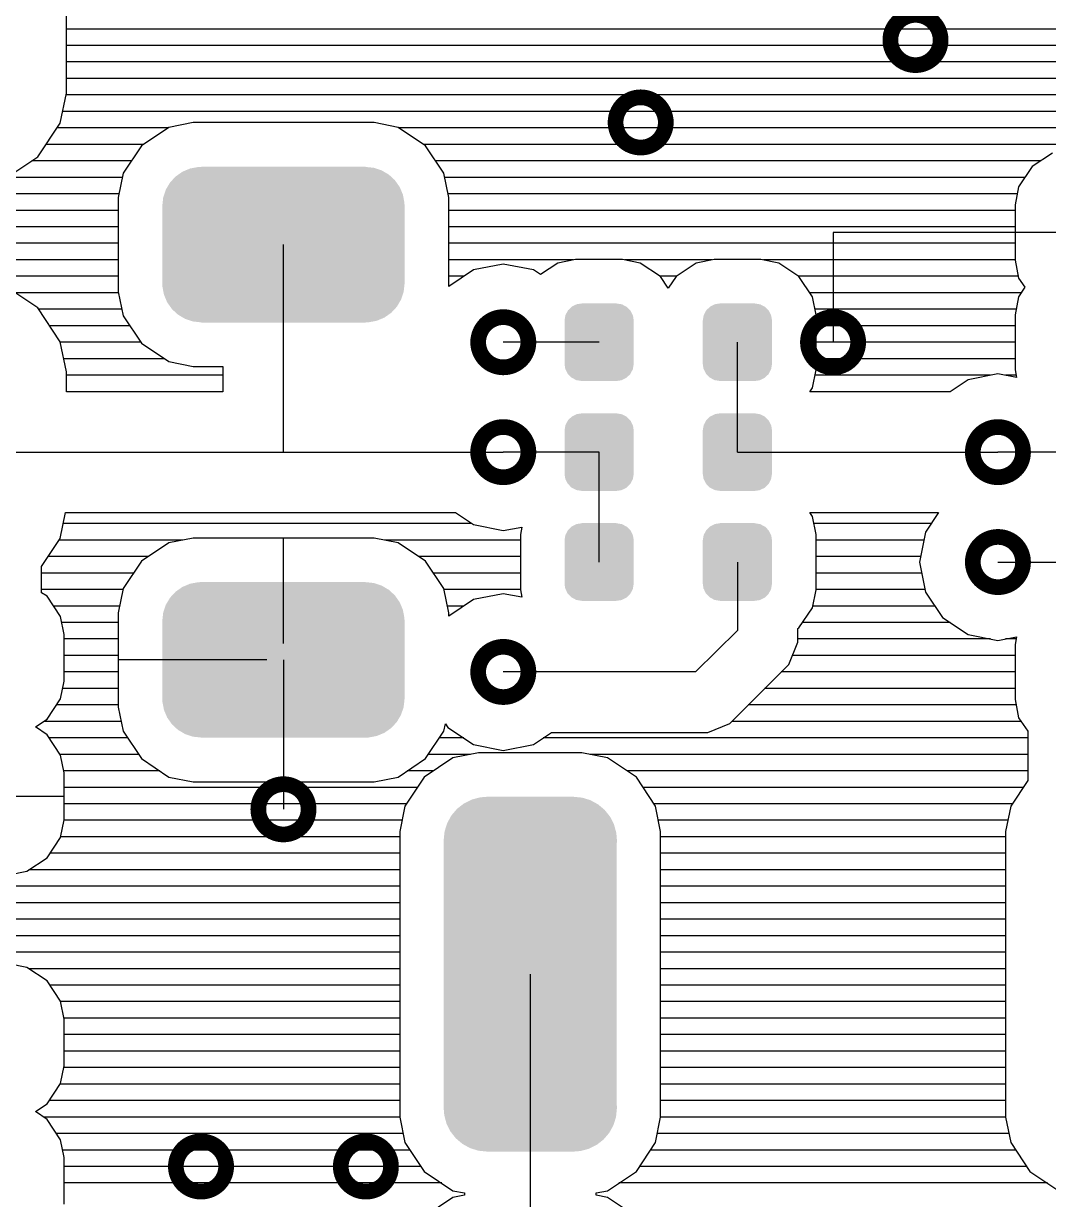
# Model space of a CAD drawing. Extents: x 295 to 953, y 10 to 290.
# Drawn here: x 678.27 to 701.95, y 137.18 to 164.36 of the extents above; entities that cross this region are included whole.
import ezdxf

# ---------------------------------------------------------------- set-up
doc = ezdxf.new("R2010")
doc.units = 0
doc.header["$LTSCALE"] = 5
doc.header["$MEASUREMENT"] = 0
doc.layers.get('0').update_dxf_attribs({"linetype": 'CONTINUOUS', "lineweight": 25})

msp = doc.modelspace()

# ---------------------------------------------------------------- linework, layer by layer
for p, q in [((679.258, 162.751), (679.258, 165.915)), ((714.625, 164.234), (679.258, 164.234)), ((714.625, 163.853), (679.258, 163.853)), ((714.625, 163.472), (679.258, 163.472)), ((714.625, 163.091), (679.258, 163.091)), ((679.116, 162.06), (679.258, 162.751)), ((714.625, 162.71), (679.248, 162.71)), ((714.478, 162.329), (679.172, 162.329)), ((678.598, 161.277), (679.116, 162.06)), ((682.184, 162.07), (681.625, 161.958)), ((686.365, 162.07), (682.184, 162.07)), ((686.924, 161.958), (686.365, 162.07)), ((681.61, 161.948), (679.045, 161.948)), ((681.625, 161.958), (680.996, 161.531)), ((687.554, 161.531), (686.924, 161.958)), ((714.315, 161.948), (686.939, 161.948)), ((681.041, 161.567), (678.786, 161.567)), ((680.996, 161.531), (680.569, 160.902)), ((714.239, 161.567), (687.508, 161.567)), ((687.981, 160.902), (687.554, 161.531)), ((677.81, 160.754), (678.598, 161.277)), ((680.757, 161.186), (678.456, 161.186)), ((701.768, 161.186), (687.793, 161.186)), ((702.042, 161.364), (701.575, 161.054)), ((680.569, 160.902), (680.457, 160.343)), ((688.092, 160.343), (687.981, 160.902)), ((701.575, 161.054), (701.26, 160.587)), ((680.548, 160.805), (677.887, 160.805)), ((701.407, 160.805), (688.001, 160.805)), ((680.472, 160.424), (662.301, 160.424)), ((701.229, 160.424), (688.077, 160.424)), ((701.26, 160.587), (701.178, 160.17)), ((680.457, 160.343), (680.457, 158.163)), ((688.092, 158.285), (688.092, 160.343)), ((701.178, 160.17), (701.178, 158.895)), ((680.457, 160.043), (662.301, 160.043)), ((701.178, 160.043), (688.092, 160.043)), ((680.457, 159.662), (662.301, 159.662)), ((701.178, 159.662), (688.092, 159.662)), ((702.997, 159.535), (696.972, 159.535)), ((696.972, 159.535), (696.972, 156.995)), ((702.616, 159.535), (701.178, 159.535)), ((680.457, 159.281), (662.281, 159.281)), ((701.178, 159.281), (688.092, 159.281)), ((684.272, 154.455), (684.272, 159.251)), ((680.457, 158.9), (662.2, 158.9)), ((690.968, 158.9), (688.092, 158.9)), ((689.352, 158.803), (688.661, 158.666)), ((690.048, 158.666), (689.352, 158.803)), ((690.612, 158.824), (690.211, 158.56)), ((691.023, 158.91), (690.612, 158.824)), ((692.105, 158.91), (691.023, 158.91)), ((692.517, 158.824), (692.105, 158.91)), ((694.168, 158.9), (692.161, 158.9)), ((692.984, 158.514), (692.517, 158.824)), ((693.812, 158.824), (693.345, 158.514)), ((694.224, 158.91), (693.812, 158.824)), ((695.306, 158.91), (694.224, 158.91)), ((695.717, 158.824), (695.306, 158.91)), ((701.178, 158.9), (695.362, 158.9)), ((696.185, 158.514), (695.717, 158.824)), ((701.178, 158.895), (701.26, 158.478)), ((680.457, 158.519), (661.94, 158.519)), ((688.661, 158.666), (688.092, 158.285)), ((688.438, 158.519), (688.092, 158.519)), ((690.211, 158.56), (690.048, 158.666)), ((693.35, 158.519), (692.979, 158.519)), ((693.162, 158.245), (692.984, 158.514)), ((693.345, 158.514), (693.162, 158.245)), ((701.255, 158.519), (696.18, 158.519)), ((696.5, 158.047), (696.185, 158.514)), ((701.26, 158.478), (701.407, 158.265)), ((678.598, 157.787), (677.81, 158.311)), ((701.407, 158.265), (701.26, 158.047)), ((680.462, 158.138), (678.075, 158.138)), ((680.457, 158.163), (680.569, 157.605)), ((701.321, 158.138), (696.439, 158.138)), ((696.581, 157.63), (696.5, 158.047)), ((701.26, 158.047), (701.178, 157.63)), ((679.116, 157.005), (678.598, 157.787)), ((680.538, 157.757), (678.618, 157.757)), ((701.204, 157.757), (696.556, 157.757)), ((680.726, 157.376), (678.872, 157.376)), ((680.569, 157.605), (680.996, 156.97)), ((696.581, 156.355), (696.581, 157.63)), ((701.178, 157.376), (696.581, 157.376)), ((701.178, 157.63), (701.178, 156.355)), ((679.258, 156.314), (679.116, 157.005)), ((680.98, 156.995), (679.121, 156.995)), ((680.996, 156.97), (681.625, 156.548)), ((691.567, 156.995), (689.352, 156.995)), ((694.762, 154.455), (694.762, 156.995)), ((701.178, 156.995), (696.581, 156.995)), ((681.534, 156.614), (679.197, 156.614)), ((681.625, 156.548), (682.184, 156.436)), ((701.178, 156.614), (696.581, 156.614)), ((679.258, 155.852), (679.258, 156.314)), ((682.184, 156.436), (682.875, 156.436)), ((682.875, 156.436), (682.875, 155.852)), ((696.5, 155.938), (696.581, 156.355)), ((701.178, 156.355), (701.214, 156.182)), ((682.875, 156.233), (679.258, 156.233)), ((700.609, 156.233), (696.556, 156.233)), ((700.091, 156.126), (699.675, 155.852)), ((700.782, 156.263), (700.091, 156.126)), ((701.214, 156.182), (700.782, 156.263)), ((701.204, 156.233), (700.96, 156.233)), ((682.875, 155.852), (679.258, 155.852)), ((682.875, 155.852), (679.258, 155.852)), ((696.439, 155.852), (696.5, 155.938)), ((699.675, 155.852), (696.439, 155.852)), ((699.675, 155.852), (696.439, 155.852)), ((677.287, 154.455), (684.272, 154.455)), ((684.272, 154.455), (689.352, 154.455)), ((691.567, 154.455), (689.352, 154.455)), ((691.567, 151.915), (691.567, 154.455)), ((694.762, 154.455), (700.782, 154.455)), ((701.417, 154.455), (700.782, 154.455)), ((702.997, 154.455), (701.417, 154.455)), ((679.116, 152.459), (679.238, 153.058)), ((679.238, 153.058), (688.245, 153.058)), ((688.245, 153.058), (688.661, 152.779)), ((696.5, 152.967), (696.439, 153.058)), ((696.439, 153.058), (699.411, 153.058)), ((699.411, 153.058), (699.111, 152.606)), ((688.626, 152.804), (679.187, 152.804)), ((688.661, 152.779), (689.352, 152.641)), ((696.581, 152.55), (696.5, 152.967)), ((699.238, 152.804), (696.53, 152.804)), ((682.184, 152.469), (681.625, 152.357)), ((686.365, 152.469), (682.184, 152.469)), ((684.272, 150.035), (684.272, 152.469)), ((686.924, 152.357), (686.365, 152.469)), ((689.352, 152.641), (689.784, 152.723)), ((689.784, 152.723), (689.748, 152.55)), ((689.748, 152.55), (689.748, 151.275)), ((696.581, 151.275), (696.581, 152.55)), ((699.111, 152.606), (698.974, 151.915)), ((678.684, 151.813), (679.116, 152.459)), ((681.945, 152.423), (679.091, 152.423)), ((681.625, 152.357), (680.996, 151.935)), ((689.748, 152.423), (686.604, 152.423)), ((687.554, 151.935), (686.924, 152.357)), ((699.075, 152.423), (696.581, 152.423)), ((681.153, 152.042), (678.837, 152.042)), ((680.996, 151.935), (680.569, 151.3)), ((689.748, 152.042), (687.396, 152.042)), ((687.981, 151.3), (687.554, 151.935)), ((698.999, 152.042), (696.581, 152.042)), ((678.684, 151.204), (678.684, 151.813)), ((680.808, 151.661), (678.684, 151.661)), ((689.748, 151.661), (687.742, 151.661)), ((694.762, 151.915), (694.762, 150.335)), ((699.024, 151.661), (696.581, 151.661)), ((698.974, 151.915), (699.111, 151.219)), ((700.782, 151.915), (702.997, 151.915)), ((680.564, 151.28), (678.684, 151.28)), ((678.811, 151.123), (678.684, 151.204)), ((679.121, 150.655), (678.811, 151.123)), ((680.569, 151.3), (680.457, 150.742)), ((688.092, 150.742), (687.981, 151.3)), ((689.748, 151.28), (687.986, 151.28)), ((689.352, 151.183), (688.661, 151.046)), ((689.784, 151.102), (689.352, 151.183)), ((689.748, 151.275), (689.784, 151.102)), ((696.5, 150.858), (696.581, 151.275)), ((699.101, 151.28), (696.581, 151.28)), ((699.111, 151.219), (699.502, 150.63)), ((680.488, 150.899), (678.964, 150.899)), ((688.438, 150.899), (688.062, 150.899)), ((688.661, 151.046), (688.092, 150.665)), ((696.185, 150.391), (696.5, 150.858)), ((699.324, 150.899), (696.505, 150.899)), ((679.207, 150.244), (679.121, 150.655)), ((680.457, 150.742), (680.457, 148.562)), ((688.092, 150.665), (688.092, 150.742)), ((699.502, 150.63), (700.091, 150.239)), ((680.457, 150.518), (679.151, 150.518)), ((694.762, 150.335), (693.797, 149.375)), ((696.159, 150.376), (696.185, 150.391)), ((696.159, 150.061), (696.159, 150.376)), ((699.675, 150.518), (696.266, 150.518)), ((679.207, 149.162), (679.207, 150.244)), ((680.457, 150.137), (679.207, 150.137)), ((695.951, 149.548), (696.159, 150.061)), ((700.609, 150.137), (696.159, 150.137)), ((700.091, 150.239), (700.782, 150.101)), ((700.782, 150.101), (701.214, 150.183)), ((701.204, 150.137), (700.96, 150.137)), ((701.214, 150.183), (701.178, 150.01)), ((680.457, 149.756), (679.207, 149.756)), ((701.178, 149.756), (696.037, 149.756)), ((701.178, 150.01), (701.178, 148.735)), ((683.891, 149.654), (680.457, 149.654)), ((684.272, 149.654), (684.272, 146.2)), ((695.555, 149.151), (695.951, 149.548)), ((680.457, 149.375), (679.207, 149.375)), ((684.272, 149.273), (684.272, 146.835)), ((693.797, 149.375), (689.352, 149.375)), ((701.178, 149.375), (695.773, 149.375)), ((679.121, 148.75), (679.207, 149.162)), ((680.457, 148.994), (679.172, 148.994)), ((694.986, 148.583), (695.555, 149.151)), ((701.178, 148.994), (695.392, 148.994)), ((678.811, 148.283), (679.121, 148.75)), ((701.178, 148.735), (701.26, 148.318)), ((680.457, 148.613), (679.03, 148.613)), ((680.457, 148.562), (680.569, 148.003)), ((694.59, 148.186), (694.986, 148.583)), ((701.204, 148.613), (695.011, 148.613)), ((678.542, 148.105), (678.811, 148.283)), ((680.523, 148.232), (678.735, 148.232)), ((687.981, 148.003), (688.016, 148.176)), ((688.016, 148.176), (688.072, 148.09)), ((694.077, 147.978), (694.59, 148.186)), ((701.321, 148.232), (694.63, 148.232)), ((701.26, 148.318), (701.473, 148.003)), ((678.811, 147.922), (678.542, 148.105)), ((679.121, 147.455), (678.811, 147.922)), ((680.675, 147.851), (678.862, 147.851)), ((680.569, 148.003), (680.996, 147.373)), ((687.554, 147.373), (687.981, 148.003)), ((688.438, 147.851), (687.874, 147.851)), ((688.072, 148.09), (688.661, 147.699)), ((690.048, 147.699), (690.465, 147.978)), ((701.473, 147.851), (690.272, 147.851)), ((690.465, 147.978), (694.077, 147.978)), ((701.473, 148.003), (701.473, 146.865)), ((688.661, 147.699), (689.352, 147.561)), ((689.352, 147.561), (690.048, 147.699)), ((680.929, 147.47), (679.116, 147.47)), ((679.207, 147.043), (679.121, 147.455)), ((680.996, 147.373), (681.625, 146.947)), ((686.924, 146.947), (687.554, 147.373)), ((688.189, 147.389), (687.523, 146.942)), ((688.595, 147.47), (687.62, 147.47)), ((688.778, 147.506), (688.189, 147.389)), ((691.171, 147.506), (688.778, 147.506)), ((691.76, 147.389), (691.171, 147.506)), ((701.473, 147.47), (691.354, 147.47)), ((692.431, 146.942), (691.76, 147.389)), ((681.417, 147.089), (679.197, 147.089)), ((679.207, 145.961), (679.207, 147.043)), ((687.737, 147.089), (687.132, 147.089)), ((701.473, 147.089), (692.212, 147.089)), ((681.625, 146.947), (682.184, 146.835)), ((682.184, 146.835), (686.365, 146.835)), ((686.365, 146.835), (686.924, 146.947)), ((687.523, 146.942), (687.076, 146.276)), ((692.873, 146.276), (692.431, 146.942)), ((701.473, 146.865), (701.077, 146.276)), ((677.668, 146.505), (679.207, 146.505)), ((687.366, 146.708), (679.207, 146.708)), ((701.366, 146.708), (692.583, 146.708)), ((687.112, 146.327), (679.207, 146.327)), ((687.076, 146.276), (686.959, 145.687)), ((701.107, 146.327), (692.842, 146.327)), ((692.989, 145.687), (692.873, 146.276)), ((701.077, 146.276), (700.96, 145.687)), ((679.121, 145.55), (679.207, 145.961)), ((687.01, 145.946), (679.202, 145.946)), ((701.011, 145.946), (692.939, 145.946)), ((686.959, 145.687), (686.959, 139.088)), ((692.989, 139.088), (692.989, 145.687)), ((700.96, 145.687), (700.96, 139.088)), ((678.811, 145.082), (679.121, 145.55)), ((686.959, 145.565), (679.126, 145.565)), ((700.96, 145.565), (692.989, 145.565)), ((686.959, 145.184), (678.877, 145.184)), ((700.96, 145.184), (692.989, 145.184)), ((678.344, 144.767), (678.811, 145.082)), ((677.927, 144.686), (678.344, 144.767)), ((686.959, 144.803), (678.389, 144.803)), ((700.96, 144.803), (692.989, 144.803)), ((686.959, 144.422), (674.331, 144.422)), ((700.96, 144.422), (692.989, 144.422)), ((686.959, 144.041), (674.356, 144.041)), ((700.96, 144.041), (692.989, 144.041)), ((686.959, 143.66), (674.356, 143.66)), ((700.96, 143.66), (692.989, 143.66)), ((686.959, 143.279), (674.356, 143.279)), ((700.96, 143.279), (692.989, 143.279)), ((686.959, 142.898), (674.925, 142.898)), ((700.96, 142.898), (692.989, 142.898)), ((678.344, 142.547), (677.927, 142.629)), ((678.811, 142.233), (678.344, 142.547)), ((686.959, 142.517), (678.389, 142.517)), ((700.96, 142.517), (692.989, 142.517)), ((679.121, 141.765), (678.811, 142.233)), ((689.977, 142.39), (689.977, 132.23)), ((686.959, 142.136), (678.877, 142.136)), ((700.96, 142.136), (692.989, 142.136)), ((679.207, 141.354), (679.121, 141.765)), ((686.959, 141.755), (679.126, 141.755)), ((700.96, 141.755), (692.989, 141.755)), ((686.959, 141.374), (679.202, 141.374)), ((679.207, 140.272), (679.207, 141.354)), ((700.96, 141.374), (692.989, 141.374)), ((686.959, 140.993), (679.207, 140.993)), ((700.96, 140.993), (692.989, 140.993)), ((686.959, 140.612), (679.207, 140.612)), ((700.96, 140.612), (692.989, 140.612)), ((679.121, 139.86), (679.207, 140.272)), ((686.959, 140.231), (679.197, 140.231)), ((700.96, 140.231), (692.989, 140.231)), ((678.811, 139.393), (679.121, 139.86)), ((686.959, 139.85), (679.116, 139.85)), ((700.96, 139.85), (692.989, 139.85)), ((686.959, 139.469), (678.862, 139.469)), ((700.96, 139.469), (692.989, 139.469)), ((678.542, 139.215), (678.811, 139.393)), ((678.811, 139.032), (678.542, 139.215)), ((686.959, 139.088), (678.735, 139.088)), ((679.121, 138.565), (678.811, 139.032)), ((686.959, 139.088), (687.076, 138.499)), ((692.873, 138.499), (692.989, 139.088)), ((700.96, 139.088), (692.989, 139.088)), ((700.96, 139.088), (701.077, 138.499)), ((687.036, 138.707), (679.03, 138.707)), ((701.036, 138.707), (692.913, 138.707)), ((679.207, 138.153), (679.121, 138.565)), ((687.076, 138.499), (687.523, 137.833)), ((692.431, 137.833), (692.873, 138.499)), ((701.077, 138.499), (701.519, 137.833)), ((687.193, 138.326), (679.172, 138.326)), ((679.207, 137.071), (679.207, 138.153)), ((701.194, 138.326), (692.756, 138.326)), ((687.447, 137.945), (679.207, 137.945)), ((687.523, 137.833), (688.189, 137.386)), ((691.76, 137.386), (692.431, 137.833)), ((701.448, 137.945), (692.502, 137.945)), ((701.519, 137.833), (702.189, 137.386)), ((687.93, 137.564), (679.207, 137.564)), ((701.93, 137.564), (692.019, 137.564)), ((688.189, 137.386), (688.453, 137.335)), ((688.453, 137.28), (688.189, 137.229)), ((688.453, 137.335), (688.453, 137.28)), ((691.501, 137.335), (691.76, 137.386)), ((691.501, 137.28), (691.501, 137.335)), ((691.76, 137.229), (691.501, 137.28)), ((688.189, 137.229), (687.523, 136.782)), ((692.431, 136.782), (691.76, 137.229))]:
    msp.add_line(p, q)
at = {"const_width": 0.363}
for points in [[(699.458, 163.98, -1), (698.297, 163.98, -1)], [(693.108, 162.075, -1), (691.947, 162.075, -1)], [(689.933, 156.995, -1), (688.772, 156.995, -1)], [(697.553, 156.995, -1), (696.392, 156.995, -1)], [(689.933, 154.455, -1), (688.772, 154.455, -1)], [(701.363, 154.455, -1), (700.202, 154.455, -1)], [(701.363, 151.915, -1), (700.202, 151.915, -1)], [(689.933, 149.375, -1), (688.772, 149.375, -1)], [(684.853, 146.2, -1), (683.692, 146.2, -1)], [(682.948, 137.945, -1), (681.787, 137.945, -1)], [(686.758, 137.945, -1), (685.597, 137.945, -1)]]:
    msp.add_lwpolyline(points, format="xyb", close=True, dxfattribs=at)
for points in [[(686.708, 160.869), (686.594, 160.936), (681.843, 160.869), (681.939, 160.936)], [(686.594, 160.936), (686.543, 160.966), (681.939, 160.936), (682.01, 160.966)], [(686.543, 160.966), (686.411, 161.01), (682.01, 160.966), (682.115, 161.01)], [(686.411, 161.01), (686.362, 161.026), (682.115, 161.01), (682.202, 161.026)], [(686.362, 161.026), (686.186, 161.045), (682.202, 161.026), (682.302, 161.045)], [(686.186, 161.045), (686.172, 161.046), (682.302, 161.045), (682.341, 161.046)], [(686.172, 161.046), (686.172, 161.048), (682.341, 161.046), (682.372, 161.048)], [(686.172, 161.048), (686.172, 161.051), (682.372, 161.048), (682.372, 161.051)], [(686.958, 160.584), (686.885, 160.687), (681.591, 160.584), (681.652, 160.687)], [(686.885, 160.687), (686.848, 160.74), (681.652, 160.687), (681.701, 160.74)], [(686.848, 160.74), (686.754, 160.827), (681.701, 160.74), (681.782, 160.827)], [(686.754, 160.827), (686.708, 160.869), (681.782, 160.827), (681.843, 160.869)], [(687.045, 160.342), (687.032, 160.408), (681.494, 160.342), (681.516, 160.408)], [(687.032, 160.408), (686.984, 160.523), (681.516, 160.408), (681.555, 160.523)], [(686.984, 160.523), (686.958, 160.584), (681.555, 160.523), (681.591, 160.584)], [(687.071, 160.152), (687.068, 160.221), (681.473, 160.152), (681.481, 160.221)], [(687.071, 160.15), (687.071, 160.152), (681.473, 160.15), (681.473, 160.152)], [(687.071, 158.351), (687.071, 160.15), (681.473, 158.351), (681.473, 160.15)], [(687.068, 160.221), (687.045, 160.342), (681.481, 160.221), (681.494, 160.342)], [(687.071, 158.349), (687.071, 158.351), (681.473, 158.349), (681.473, 158.351)], [(687.064, 158.28), (687.071, 158.349), (681.476, 158.28), (681.473, 158.349)], [(687.05, 158.159), (687.064, 158.28), (681.499, 158.159), (681.476, 158.28)], [(687.028, 158.093), (687.05, 158.159), (681.512, 158.093), (681.499, 158.159)], [(686.989, 157.978), (687.028, 158.093), (681.56, 157.978), (681.512, 158.093)], [(686.953, 157.917), (686.989, 157.978), (681.586, 157.917), (681.56, 157.978)], [(686.892, 157.814), (686.953, 157.917), (681.659, 157.814), (681.586, 157.917)], [(686.843, 157.761), (686.892, 157.814), (681.696, 157.761), (681.659, 157.814)], [(686.762, 157.674), (686.843, 157.761), (681.79, 157.674), (681.696, 157.761)], [(686.701, 157.632), (686.762, 157.674), (681.837, 157.632), (681.79, 157.674)], [(692.344, 157.62), (692.295, 157.721), (690.788, 157.62), (690.842, 157.721)], [(692.295, 157.721), (692.284, 157.733), (690.842, 157.721), (690.848, 157.733)], [(692.284, 157.733), (692.206, 157.812), (690.848, 157.733), (690.931, 157.812)], [(692.206, 157.812), (692.19, 157.82), (690.931, 157.812), (690.939, 157.82)], [(692.19, 157.82), (692.094, 157.871), (690.939, 157.82), (691.045, 157.871)], [(692.094, 157.871), (692.068, 157.875), (691.045, 157.871), (691.054, 157.875)], [(692.068, 157.875), (691.968, 157.891), (691.054, 157.875), (691.166, 157.891)], [(691.968, 157.891), (691.968, 157.894), (691.166, 157.891), (691.166, 157.894)], [(695.539, 157.62), (695.49, 157.721), (693.983, 157.62), (694.037, 157.721)], [(695.49, 157.721), (695.479, 157.733), (694.037, 157.721), (694.043, 157.733)], [(695.479, 157.733), (695.402, 157.812), (694.043, 157.733), (694.126, 157.812)], [(695.402, 157.812), (695.386, 157.82), (694.126, 157.812), (694.135, 157.82)], [(695.386, 157.82), (695.289, 157.871), (694.135, 157.82), (694.24, 157.871)], [(695.289, 157.871), (695.263, 157.875), (694.24, 157.871), (694.249, 157.875)], [(695.263, 157.875), (695.164, 157.891), (694.249, 157.875), (694.361, 157.891)], [(695.164, 157.891), (695.164, 157.894), (694.361, 157.891), (694.361, 157.894)], [(686.606, 157.565), (686.701, 157.632), (681.95, 157.565), (681.837, 157.632)], [(686.534, 157.535), (686.606, 157.565), (682.001, 157.535), (681.95, 157.565)], [(686.429, 157.491), (686.534, 157.535), (682.133, 157.491), (682.001, 157.535)], [(686.343, 157.475), (686.429, 157.491), (682.182, 157.475), (682.133, 157.491)], [(686.242, 157.456), (686.343, 157.475), (682.358, 157.456), (682.182, 157.475)], [(686.203, 157.455), (686.242, 157.456), (682.372, 157.455), (682.358, 157.456)], [(686.172, 157.453), (686.203, 157.455), (682.372, 157.453), (682.372, 157.455)], [(686.172, 157.45), (686.172, 157.453), (682.372, 157.45), (682.372, 157.453)], [(692.367, 157.495), (692.35, 157.607), (690.767, 157.495), (690.786, 157.607)], [(692.367, 157.493), (692.367, 157.495), (690.767, 157.493), (690.767, 157.495)], [(692.367, 156.497), (692.367, 157.493), (690.767, 156.497), (690.767, 157.493)], [(692.35, 157.607), (692.344, 157.62), (690.786, 157.607), (690.788, 157.62)], [(695.562, 157.495), (695.545, 157.607), (693.962, 157.495), (693.981, 157.607)], [(695.562, 157.493), (695.562, 157.495), (693.962, 157.493), (693.962, 157.495)], [(695.562, 156.497), (695.562, 157.493), (693.962, 156.497), (693.962, 157.493)], [(695.545, 157.607), (695.539, 157.62), (693.981, 157.607), (693.983, 157.62)], [(692.367, 156.495), (692.367, 156.497), (690.767, 156.495), (690.767, 156.497)], [(692.348, 156.383), (692.367, 156.495), (690.784, 156.383), (690.767, 156.495)], [(692.346, 156.37), (692.348, 156.383), (690.79, 156.37), (690.784, 156.383)], [(692.292, 156.269), (692.346, 156.37), (690.839, 156.269), (690.79, 156.37)], [(695.562, 156.495), (695.562, 156.497), (693.962, 156.495), (693.962, 156.497)], [(695.543, 156.383), (695.562, 156.495), (693.979, 156.383), (693.962, 156.495)], [(695.541, 156.37), (695.543, 156.383), (693.986, 156.37), (693.979, 156.383)], [(695.488, 156.269), (695.541, 156.37), (694.035, 156.269), (693.986, 156.37)], [(692.286, 156.257), (692.292, 156.269), (690.85, 156.257), (690.839, 156.269)], [(692.203, 156.178), (692.286, 156.257), (690.928, 156.178), (690.85, 156.257)], [(692.195, 156.17), (692.203, 156.178), (690.944, 156.17), (690.928, 156.178)], [(692.089, 156.119), (692.195, 156.17), (691.04, 156.119), (690.944, 156.17)], [(692.08, 156.115), (692.089, 156.119), (691.066, 156.115), (691.04, 156.119)], [(691.968, 156.099), (692.08, 156.115), (691.166, 156.099), (691.066, 156.115)], [(691.968, 156.096), (691.968, 156.099), (691.166, 156.096), (691.166, 156.099)], [(695.482, 156.257), (695.488, 156.269), (694.046, 156.257), (694.035, 156.269)], [(695.399, 156.178), (695.482, 156.257), (694.123, 156.178), (694.046, 156.257)], [(695.39, 156.17), (695.399, 156.178), (694.139, 156.17), (694.123, 156.178)], [(695.284, 156.119), (695.39, 156.17), (694.236, 156.119), (694.139, 156.17)], [(695.275, 156.115), (695.284, 156.119), (694.262, 156.115), (694.236, 156.119)], [(695.164, 156.099), (695.275, 156.115), (694.361, 156.099), (694.262, 156.115)], [(695.164, 156.096), (695.164, 156.099), (694.361, 156.096), (694.361, 156.099)], [(692.295, 155.181), (692.284, 155.193), (690.842, 155.181), (690.848, 155.193)], [(692.284, 155.193), (692.206, 155.272), (690.848, 155.193), (690.931, 155.272)], [(692.206, 155.272), (692.19, 155.28), (690.931, 155.272), (690.939, 155.28)], [(692.19, 155.28), (692.094, 155.331), (690.939, 155.28), (691.045, 155.331)], [(692.094, 155.331), (692.068, 155.335), (691.045, 155.331), (691.054, 155.335)], [(692.068, 155.335), (691.968, 155.351), (691.054, 155.335), (691.166, 155.351)], [(691.968, 155.351), (691.968, 155.354), (691.166, 155.351), (691.166, 155.354)], [(695.49, 155.181), (695.479, 155.193), (694.037, 155.181), (694.043, 155.193)], [(695.479, 155.193), (695.402, 155.272), (694.043, 155.193), (694.126, 155.272)], [(695.402, 155.272), (695.386, 155.28), (694.126, 155.272), (694.135, 155.28)], [(695.386, 155.28), (695.289, 155.331), (694.135, 155.28), (694.24, 155.331)], [(695.289, 155.331), (695.263, 155.335), (694.24, 155.331), (694.249, 155.335)], [(695.263, 155.335), (695.164, 155.351), (694.249, 155.335), (694.361, 155.351)], [(695.164, 155.351), (695.164, 155.354), (694.361, 155.351), (694.361, 155.354)], [(692.367, 154.955), (692.35, 155.067), (690.767, 154.955), (690.786, 155.067)], [(692.367, 154.953), (692.367, 154.955), (690.767, 154.953), (690.767, 154.955)], [(692.367, 153.957), (692.367, 154.953), (690.767, 153.957), (690.767, 154.953)], [(692.35, 155.067), (692.344, 155.08), (690.786, 155.067), (690.788, 155.08)], [(692.344, 155.08), (692.295, 155.181), (690.788, 155.08), (690.842, 155.181)], [(695.562, 154.955), (695.545, 155.067), (693.962, 154.955), (693.981, 155.067)], [(695.562, 154.953), (695.562, 154.955), (693.962, 154.953), (693.962, 154.955)], [(695.562, 153.957), (695.562, 154.953), (693.962, 153.957), (693.962, 154.953)], [(695.545, 155.067), (695.539, 155.08), (693.981, 155.067), (693.983, 155.08)], [(695.539, 155.08), (695.49, 155.181), (693.983, 155.08), (694.037, 155.181)], [(692.367, 153.955), (692.367, 153.957), (690.767, 153.955), (690.767, 153.957)], [(692.348, 153.843), (692.367, 153.955), (690.784, 153.843), (690.767, 153.955)], [(692.346, 153.83), (692.348, 153.843), (690.79, 153.83), (690.784, 153.843)], [(692.292, 153.729), (692.346, 153.83), (690.839, 153.729), (690.79, 153.83)], [(695.562, 153.955), (695.562, 153.957), (693.962, 153.955), (693.962, 153.957)], [(695.543, 153.843), (695.562, 153.955), (693.979, 153.843), (693.962, 153.955)], [(695.541, 153.83), (695.543, 153.843), (693.986, 153.83), (693.979, 153.843)], [(695.488, 153.729), (695.541, 153.83), (694.035, 153.729), (693.986, 153.83)], [(692.286, 153.717), (692.292, 153.729), (690.85, 153.717), (690.839, 153.729)], [(692.203, 153.638), (692.286, 153.717), (690.928, 153.638), (690.85, 153.717)], [(692.195, 153.63), (692.203, 153.638), (690.944, 153.63), (690.928, 153.638)], [(692.089, 153.579), (692.195, 153.63), (691.04, 153.579), (690.944, 153.63)], [(692.08, 153.575), (692.089, 153.579), (691.066, 153.575), (691.04, 153.579)], [(691.968, 153.559), (692.08, 153.575), (691.166, 153.559), (691.066, 153.575)], [(691.968, 153.556), (691.968, 153.559), (691.166, 153.556), (691.166, 153.559)], [(695.482, 153.717), (695.488, 153.729), (694.046, 153.717), (694.035, 153.729)], [(695.399, 153.638), (695.482, 153.717), (694.123, 153.638), (694.046, 153.717)], [(695.39, 153.63), (695.399, 153.638), (694.139, 153.63), (694.123, 153.638)], [(695.284, 153.579), (695.39, 153.63), (694.236, 153.579), (694.139, 153.63)], [(695.275, 153.575), (695.284, 153.579), (694.262, 153.575), (694.236, 153.579)], [(695.164, 153.559), (695.275, 153.575), (694.361, 153.559), (694.262, 153.575)], [(695.164, 153.556), (695.164, 153.559), (694.361, 153.556), (694.361, 153.559)], [(692.19, 152.74), (692.094, 152.791), (690.939, 152.74), (691.045, 152.791)], [(692.094, 152.791), (692.068, 152.795), (691.045, 152.791), (691.054, 152.795)], [(692.068, 152.795), (691.968, 152.811), (691.054, 152.795), (691.166, 152.811)], [(691.968, 152.811), (691.968, 152.814), (691.166, 152.811), (691.166, 152.814)], [(695.386, 152.74), (695.289, 152.791), (694.135, 152.74), (694.24, 152.791)], [(695.289, 152.791), (695.263, 152.795), (694.24, 152.791), (694.249, 152.795)], [(695.263, 152.795), (695.164, 152.811), (694.249, 152.795), (694.361, 152.811)], [(695.164, 152.811), (695.164, 152.814), (694.361, 152.811), (694.361, 152.814)], [(692.367, 152.415), (692.35, 152.527), (690.767, 152.415), (690.786, 152.527)], [(692.35, 152.527), (692.344, 152.54), (690.786, 152.527), (690.788, 152.54)], [(692.344, 152.54), (692.295, 152.641), (690.788, 152.54), (690.842, 152.641)], [(692.295, 152.641), (692.284, 152.653), (690.842, 152.641), (690.848, 152.653)], [(692.284, 152.653), (692.206, 152.732), (690.848, 152.653), (690.931, 152.732)], [(692.206, 152.732), (692.19, 152.74), (690.931, 152.732), (690.939, 152.74)], [(695.562, 152.415), (695.545, 152.527), (693.962, 152.415), (693.981, 152.527)], [(695.545, 152.527), (695.539, 152.54), (693.981, 152.527), (693.983, 152.54)], [(695.539, 152.54), (695.49, 152.641), (693.983, 152.54), (694.037, 152.641)], [(695.49, 152.641), (695.479, 152.653), (694.037, 152.641), (694.043, 152.653)], [(695.479, 152.653), (695.402, 152.732), (694.043, 152.653), (694.126, 152.732)], [(695.402, 152.732), (695.386, 152.74), (694.126, 152.732), (694.135, 152.74)], [(692.367, 152.413), (692.367, 152.415), (690.767, 152.413), (690.767, 152.415)], [(692.367, 151.417), (692.367, 152.413), (690.767, 151.417), (690.767, 152.413)], [(695.562, 152.413), (695.562, 152.415), (693.962, 152.413), (693.962, 152.415)], [(695.562, 151.417), (695.562, 152.413), (693.962, 151.417), (693.962, 152.413)], [(686.543, 151.37), (686.411, 151.414), (682.01, 151.37), (682.115, 151.414)], [(686.411, 151.414), (686.362, 151.43), (682.115, 151.414), (682.202, 151.43)], [(686.362, 151.43), (686.186, 151.449), (682.202, 151.43), (682.302, 151.449)], [(686.186, 151.449), (686.172, 151.45), (682.302, 151.449), (682.341, 151.45)], [(686.172, 151.45), (686.172, 151.451), (682.341, 151.45), (682.372, 151.451)], [(686.172, 151.451), (686.172, 151.455), (682.372, 151.451), (682.372, 151.455)], [(692.367, 151.415), (692.367, 151.417), (690.767, 151.415), (690.767, 151.417)], [(692.348, 151.303), (692.367, 151.415), (690.784, 151.303), (690.767, 151.415)], [(695.562, 151.415), (695.562, 151.417), (693.962, 151.415), (693.962, 151.417)], [(695.543, 151.303), (695.562, 151.415), (693.979, 151.303), (693.962, 151.415)], [(686.885, 151.091), (686.848, 151.144), (681.652, 151.091), (681.701, 151.144)], [(686.848, 151.144), (686.754, 151.231), (681.701, 151.144), (681.782, 151.231)], [(686.754, 151.231), (686.708, 151.273), (681.782, 151.231), (681.843, 151.273)], [(686.708, 151.273), (686.594, 151.34), (681.843, 151.273), (681.939, 151.34)], [(686.594, 151.34), (686.543, 151.37), (681.939, 151.34), (682.01, 151.37)], [(692.346, 151.29), (692.348, 151.303), (690.79, 151.29), (690.784, 151.303)], [(692.292, 151.189), (692.346, 151.29), (690.839, 151.189), (690.79, 151.29)], [(692.286, 151.177), (692.292, 151.189), (690.85, 151.177), (690.839, 151.189)], [(692.203, 151.098), (692.286, 151.177), (690.928, 151.098), (690.85, 151.177)], [(695.541, 151.29), (695.543, 151.303), (693.986, 151.29), (693.979, 151.303)], [(695.488, 151.189), (695.541, 151.29), (694.035, 151.189), (693.986, 151.29)], [(695.482, 151.177), (695.488, 151.189), (694.046, 151.177), (694.035, 151.189)], [(695.399, 151.098), (695.482, 151.177), (694.123, 151.098), (694.046, 151.177)], [(687.032, 150.812), (686.984, 150.927), (681.516, 150.812), (681.555, 150.927)], [(686.984, 150.927), (686.958, 150.988), (681.555, 150.927), (681.591, 150.988)], [(686.958, 150.988), (686.885, 151.091), (681.591, 150.988), (681.652, 151.091)], [(692.195, 151.09), (692.203, 151.098), (690.944, 151.09), (690.928, 151.098)], [(692.089, 151.039), (692.195, 151.09), (691.04, 151.039), (690.944, 151.09)], [(692.08, 151.035), (692.089, 151.039), (691.066, 151.035), (691.04, 151.039)], [(691.968, 151.019), (692.08, 151.035), (691.166, 151.019), (691.066, 151.035)], [(691.968, 151.016), (691.968, 151.019), (691.166, 151.016), (691.166, 151.019)], [(695.39, 151.09), (695.399, 151.098), (694.139, 151.09), (694.123, 151.098)], [(695.284, 151.039), (695.39, 151.09), (694.236, 151.039), (694.139, 151.09)], [(695.275, 151.035), (695.284, 151.039), (694.262, 151.035), (694.236, 151.039)], [(695.164, 151.019), (695.275, 151.035), (694.361, 151.019), (694.262, 151.035)], [(695.164, 151.016), (695.164, 151.019), (694.361, 151.016), (694.361, 151.019)], [(687.071, 150.556), (687.068, 150.625), (681.473, 150.556), (681.481, 150.625)], [(687.068, 150.625), (687.045, 150.746), (681.481, 150.625), (681.494, 150.746)], [(687.045, 150.746), (687.032, 150.812), (681.494, 150.746), (681.516, 150.812)], [(687.071, 150.554), (687.071, 150.556), (681.473, 150.554), (681.473, 150.556)], [(687.071, 148.755), (687.071, 150.554), (681.473, 148.755), (681.473, 150.554)], [(687.071, 148.753), (687.071, 148.755), (681.473, 148.753), (681.473, 148.755)], [(687.064, 148.684), (687.071, 148.753), (681.476, 148.684), (681.473, 148.753)], [(687.05, 148.563), (687.064, 148.684), (681.499, 148.563), (681.476, 148.684)], [(687.028, 148.497), (687.05, 148.563), (681.512, 148.497), (681.499, 148.563)], [(686.989, 148.382), (687.028, 148.497), (681.56, 148.382), (681.512, 148.497)], [(686.953, 148.321), (686.989, 148.382), (681.586, 148.321), (681.56, 148.382)], [(686.892, 148.218), (686.953, 148.321), (681.659, 148.218), (681.586, 148.321)], [(686.843, 148.165), (686.892, 148.218), (681.696, 148.165), (681.659, 148.218)], [(686.762, 148.078), (686.843, 148.165), (681.79, 148.078), (681.696, 148.165)], [(686.701, 148.035), (686.762, 148.078), (681.837, 148.035), (681.79, 148.078)], [(686.606, 147.969), (686.701, 148.035), (681.95, 147.969), (681.837, 148.035)], [(686.534, 147.939), (686.606, 147.969), (682.001, 147.939), (681.95, 147.969)], [(686.429, 147.895), (686.534, 147.939), (682.133, 147.895), (682.001, 147.939)], [(686.343, 147.879), (686.429, 147.895), (682.182, 147.879), (682.133, 147.895)], [(686.242, 147.86), (686.343, 147.879), (682.358, 147.86), (682.182, 147.879)], [(686.203, 147.859), (686.242, 147.86), (682.372, 147.859), (682.358, 147.86)], [(686.172, 147.857), (686.203, 147.859), (682.372, 147.857), (682.372, 147.859)], [(686.172, 147.854), (686.172, 147.857), (682.372, 147.854), (682.372, 147.857)], [(691.104, 146.477), (690.975, 146.49), (688.817, 146.477), (688.979, 146.49)], [(691.665, 146.211), (691.545, 146.313), (688.284, 146.211), (688.414, 146.313)], [(691.545, 146.313), (691.505, 146.335), (688.414, 146.313), (688.442, 146.335)], [(691.505, 146.335), (691.368, 146.41), (688.442, 146.335), (688.593, 146.41)], [(691.368, 146.41), (691.321, 146.425), (688.593, 146.41), (688.623, 146.425)], [(691.321, 146.425), (691.176, 146.47), (688.623, 146.425), (688.791, 146.47)], [(691.176, 146.47), (691.104, 146.477), (688.791, 146.47), (688.817, 146.477)], [(691.895, 145.881), (691.823, 146.025), (688.056, 145.881), (688.135, 146.025)], [(691.823, 146.025), (691.797, 146.058), (688.135, 146.025), (688.153, 146.058)], [(691.797, 146.058), (691.698, 146.183), (688.153, 146.058), (688.26, 146.183)], [(691.698, 146.183), (691.665, 146.211), (688.26, 146.183), (688.284, 146.211)], [(691.965, 145.65), (691.955, 145.689), (687.992, 145.65), (687.996, 145.689)], [(691.955, 145.689), (691.913, 145.845), (687.996, 145.689), (688.044, 145.845)], [(691.913, 145.845), (691.895, 145.881), (688.044, 145.845), (688.056, 145.881)], [(691.978, 145.489), (691.965, 145.65), (687.975, 145.489), (687.992, 145.65)], [(691.976, 145.418), (691.978, 145.489), (687.978, 145.418), (687.975, 145.489)], [(691.976, 139.362), (691.976, 145.418), (687.978, 139.362), (687.978, 145.418)], [(691.978, 139.291), (691.976, 139.362), (687.975, 139.291), (687.978, 139.362)], [(691.962, 139.13), (691.978, 139.291), (687.989, 139.13), (687.975, 139.291)], [(691.958, 139.091), (691.962, 139.13), (687.999, 139.091), (687.989, 139.13)], [(691.91, 138.935), (691.958, 139.091), (688.041, 138.935), (687.999, 139.091)], [(691.898, 138.899), (691.91, 138.935), (688.059, 138.899), (688.041, 138.935)], [(691.819, 138.755), (691.898, 138.899), (688.131, 138.755), (688.059, 138.899)], [(691.801, 138.722), (691.819, 138.755), (688.157, 138.722), (688.131, 138.755)], [(691.694, 138.597), (691.801, 138.722), (688.256, 138.597), (688.157, 138.722)], [(691.67, 138.569), (691.694, 138.597), (688.289, 138.569), (688.256, 138.597)], [(691.539, 138.467), (691.67, 138.569), (688.409, 138.467), (688.289, 138.569)], [(691.512, 138.445), (691.539, 138.467), (688.449, 138.445), (688.409, 138.467)], [(691.361, 138.37), (691.512, 138.445), (688.586, 138.37), (688.449, 138.445)], [(691.331, 138.355), (691.361, 138.37), (688.633, 138.355), (688.586, 138.37)], [(691.163, 138.31), (691.331, 138.355), (688.778, 138.31), (688.633, 138.355)], [(691.137, 138.303), (691.163, 138.31), (688.85, 138.303), (688.778, 138.31)], [(690.975, 138.29), (691.137, 138.303), (688.979, 138.29), (688.85, 138.303)]]:
    msp.add_solid(points)

doc.saveas('drawing.dxf')
